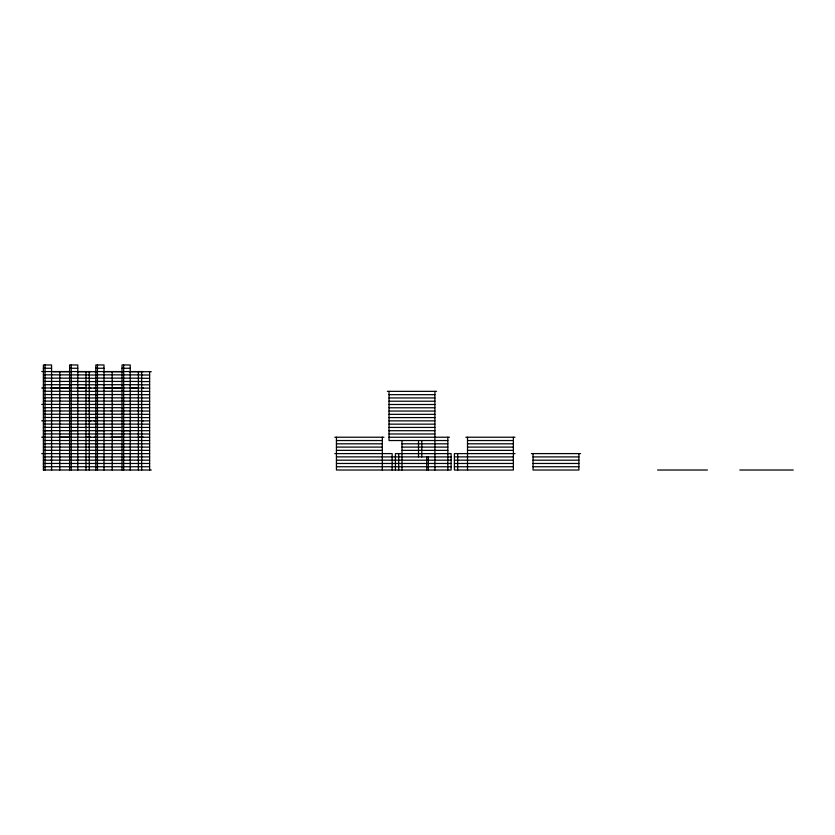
<?xml version="1.0" encoding="UTF-8"?>
<svg xmlns="http://www.w3.org/2000/svg" width="835" height="835" viewBox="0 0 835 835"><rect width="100%" height="100%" fill="white"/><g stroke="black" fill="none" stroke-linecap="round" stroke-linejoin="round"><path stroke-width="1.25" d="M43.389 368.256L51.582 368.256M69.597 368.256L77.791 368.256M95.816 368.256L103.999 368.256M122.025 368.256L130.218 368.256M41.75 371.565L90.9 371.565M94.178 371.565L143.317 371.565M52.97 371.7L69.9 371.7M77.321 371.7L96.651 371.732M103.457 371.658L122.86 371.732M129.237 371.732L151.26 371.7M43.389 374.811L59.776 374.873M59.953 374.873L89.261 374.905M95.816 374.811L141.679 374.905M89.011 375.009L96.651 375.009M141.981 375.009L149.622 375.009M43.389 378.088L59.776 378.151M59.953 378.151L89.261 378.182M95.816 378.088L141.679 378.182M89.011 378.276L96.651 378.276M141.981 378.276L149.622 378.276M43.389 381.397L59.776 381.428M59.953 381.428L89.261 381.459M95.816 381.397L141.679 381.459M89.011 381.553L96.651 381.553M141.981 381.553L149.622 381.553M43.389 384.674L51.582 384.674M69.597 384.674L77.791 384.674M95.816 384.674L103.999 384.674M122.025 384.674L130.218 384.674M50.945 384.705L59.776 384.705M59.953 384.705L70.15 384.705M77.164 384.705L96.651 384.831M103.373 384.705L122.568 384.705M129.582 384.705L141.679 384.737M141.981 384.831L149.622 384.831M41.75 387.983L85.984 387.983M89.042 387.983L90.9 387.983M94.178 387.983L138.401 387.983M141.459 387.983L143.317 387.983M50.945 388.014L59.776 388.014M59.953 388.014L70.15 388.014M77.164 388.014L96.651 388.108M103.373 388.014L122.568 388.014M129.582 388.014L141.679 388.014M141.981 388.108L149.622 388.108M43.389 391.218L59.776 391.291M59.953 391.291L85.984 391.291M95.816 391.218L138.401 391.291M85.681 391.323L96.651 391.385M138.109 391.323L141.679 391.323M141.981 391.385L149.622 391.385M387.398 391.354L436.548 391.354M43.389 394.527L59.776 394.569M59.953 394.569L89.261 394.6M95.816 394.527L141.679 394.6M89.011 394.663L96.651 394.663M141.981 394.663L149.622 394.663M389.037 394.663L434.91 394.663M43.389 397.804L59.776 397.846M59.953 397.846L89.261 397.877M95.816 397.804L141.679 397.877M89.011 397.94L96.651 397.94M141.981 397.94L149.622 397.94M389.037 397.94L434.91 397.94M43.389 401.082L59.776 401.113M59.953 401.113L89.261 401.155M95.816 401.082L141.679 401.155M89.011 401.217L96.651 401.217M141.981 401.217L149.622 401.217M389.037 401.217L434.91 401.217M41.75 404.39L149.622 404.495M389.037 404.495L434.91 404.495M43.389 407.668L59.776 407.668M59.953 407.699L141.679 407.699M141.981 407.772L149.622 407.772M389.037 407.772L434.91 407.772M43.389 410.945L59.776 410.945M69.597 410.945L85.984 410.945M95.816 410.945L112.193 410.945M122.025 410.945L138.401 410.945M59.953 410.977L70.15 410.977M85.681 410.977L96.651 411.05M111.097 410.977L122.568 410.977M138.109 410.977L141.679 410.977M141.981 411.05L149.622 411.05M389.037 411.05L434.91 411.05M43.389 414.223L59.776 414.223M59.953 414.254L89.261 414.254M95.816 414.223L141.679 414.254M89.011 414.327L96.651 414.327M141.981 414.327L149.622 414.327M389.037 414.327L434.91 414.327M43.389 417.469L59.776 417.5M59.953 417.531L89.261 417.531M95.816 417.469L141.679 417.531M89.011 417.594L96.651 417.594M141.981 417.594L149.622 417.594M389.037 417.594L434.91 417.594M41.75 420.809L90.9 420.809M94.178 420.809L143.317 420.809M89.011 420.871L96.651 420.871M141.981 420.871L149.622 420.871M389.037 420.871L434.91 420.871M43.389 424.055L59.776 424.086M59.953 424.117L141.679 424.117M141.981 424.149L149.622 424.149M389.037 424.149L434.91 424.149M43.389 427.332L59.776 427.363M59.953 427.395L141.679 427.395M141.981 427.426L149.622 427.426M389.037 427.426L434.91 427.426M43.389 430.609L51.582 430.609M69.597 430.609L77.791 430.609M95.816 430.609L103.999 430.609M122.025 430.609L130.218 430.609M43.389 430.641L59.776 430.641M59.953 430.672L141.679 430.672M141.981 430.703L149.622 430.703M389.037 430.703L434.91 430.703M43.389 433.918L59.776 433.918M69.597 433.918L85.984 433.918M95.816 433.918L112.193 433.918M122.025 433.918L138.401 433.918M59.953 433.95L70.15 433.95M85.681 433.95L96.651 433.981M111.097 433.95L122.568 433.95M138.109 433.95L141.679 433.95M141.981 433.981L149.622 433.981M389.037 433.981L434.91 433.981M41.75 437.196L90.9 437.196M94.178 437.196L143.317 437.196M59.358 437.227L70.15 437.227M85.681 437.227L96.651 437.258M111.097 437.227L122.568 437.227M138.109 437.227L149.622 437.258M334.804 437.227L383.954 437.227M389.037 437.258L449.48 437.227M465.867 437.227L515.018 437.227M43.389 440.473L59.776 440.473M59.953 440.504L89.261 440.504M95.816 440.473L141.679 440.504M89.011 440.536L96.651 440.536M141.981 440.536L149.622 440.536M336.442 440.536L382.315 440.536M434.91 440.536L389.037 440.536L389.037 391.385M435.108 440.536L447.842 440.536M467.506 440.536L513.379 440.536M43.389 443.74L59.776 443.74M59.953 443.782L141.679 443.782M141.981 443.813L149.622 443.813M336.442 443.813L382.315 443.813M401.979 443.813L434.91 443.813M435.108 443.813L447.842 443.813M467.506 443.813L513.379 443.813M43.389 447.049L59.776 447.017M59.953 447.049L141.679 447.049M141.981 447.09L149.622 447.09M336.442 447.09L382.315 447.09M401.979 447.09L434.91 447.09M435.108 447.09L447.842 447.09M467.506 447.09L513.379 447.09M43.389 450.326L59.776 450.295M59.953 450.326L141.679 450.326M141.981 450.368L149.622 450.368M336.442 450.368L382.315 450.368M401.979 450.368L434.91 450.368M435.108 450.368L447.842 450.368M467.506 450.368L513.379 450.368M41.75 453.603L149.622 453.635M334.804 453.603L392.147 453.603L392.147 470.021M434.91 453.635L395.425 453.603L395.425 470.021M435.108 453.635L451.119 453.603L451.119 470.021L336.442 470.021L336.442 437.258M515.018 453.603L454.397 453.603L454.397 470.021L513.379 470.021L513.379 437.258M531.394 453.603L580.544 453.603M43.389 456.912L59.776 456.881M59.953 456.912L141.679 456.912M141.981 456.912L149.622 456.912M336.442 456.881L434.91 456.912M435.108 456.912L451.119 456.912M454.397 456.881L513.379 456.912M533.033 456.912L578.905 456.912M50.945 460.158L59.776 460.158M77.164 460.158L85.984 460.158M103.373 460.158L112.193 460.158M129.582 460.158L138.401 460.158M43.389 460.189L51.582 460.189M59.953 460.189L77.791 460.189M85.681 460.189L103.999 460.189M111.097 460.189L130.218 460.189M138.109 460.189L141.679 460.189M141.981 460.189L149.622 460.189M336.442 460.189L434.91 460.189M435.108 460.189L451.119 460.189M454.397 460.189L513.379 460.189M533.033 460.189L578.905 460.189M43.389 463.467L59.776 463.435M59.953 463.467L141.679 463.467M141.981 463.467L149.622 463.467M336.442 463.467L434.91 463.467M435.108 463.467L451.119 463.467M454.397 463.467L513.379 463.467M533.033 463.467L578.905 463.467M43.389 466.744L59.776 466.713M59.953 466.744L141.679 466.744M141.981 466.744L149.622 466.744M336.442 466.744L434.91 466.744M435.108 466.744L451.119 466.744M454.397 466.744L513.379 466.744M533.033 466.744L578.905 466.744M43.389 469.99L151.26 470.021M657.583 470.021L707.412 470.021M739.82 470.021L793.25 470.021M578.905 453.635L578.905 470.021L533.033 470.021L533.033 453.635M467.506 437.258L467.506 470.021M457.674 453.635L457.674 470.021M447.842 437.258L447.842 470.021M434.91 391.385L434.91 470.021M428.355 456.912L428.355 470.021M426.716 456.912L426.716 470.021M421.8 440.536L421.8 456.912M418.523 440.536L418.523 456.912M401.979 440.536L401.979 470.021M398.702 453.635L398.702 470.021M382.315 437.258L382.315 470.021M149.622 371.732L149.622 470.021M141.679 371.596L141.679 470.021M138.401 371.596L138.401 469.99M130.218 470.021L130.218 364.978L122.025 364.947L122.025 470.021M123.663 364.978L123.663 470.021M112.193 371.596L112.193 469.99M103.999 470.021L103.999 364.978L95.816 364.947L95.816 470.021M97.455 364.978L97.455 470.021M89.261 371.596L89.261 470.021M85.984 371.596L85.984 469.99M77.791 470.021L77.791 364.978L69.597 364.947L69.597 470.021M71.236 364.978L71.236 470.021M59.776 371.596L59.776 469.99M51.582 470.021L51.582 364.978L43.389 364.947L43.389 470.021M45.027 364.978L45.027 470.021"/></g></svg>
